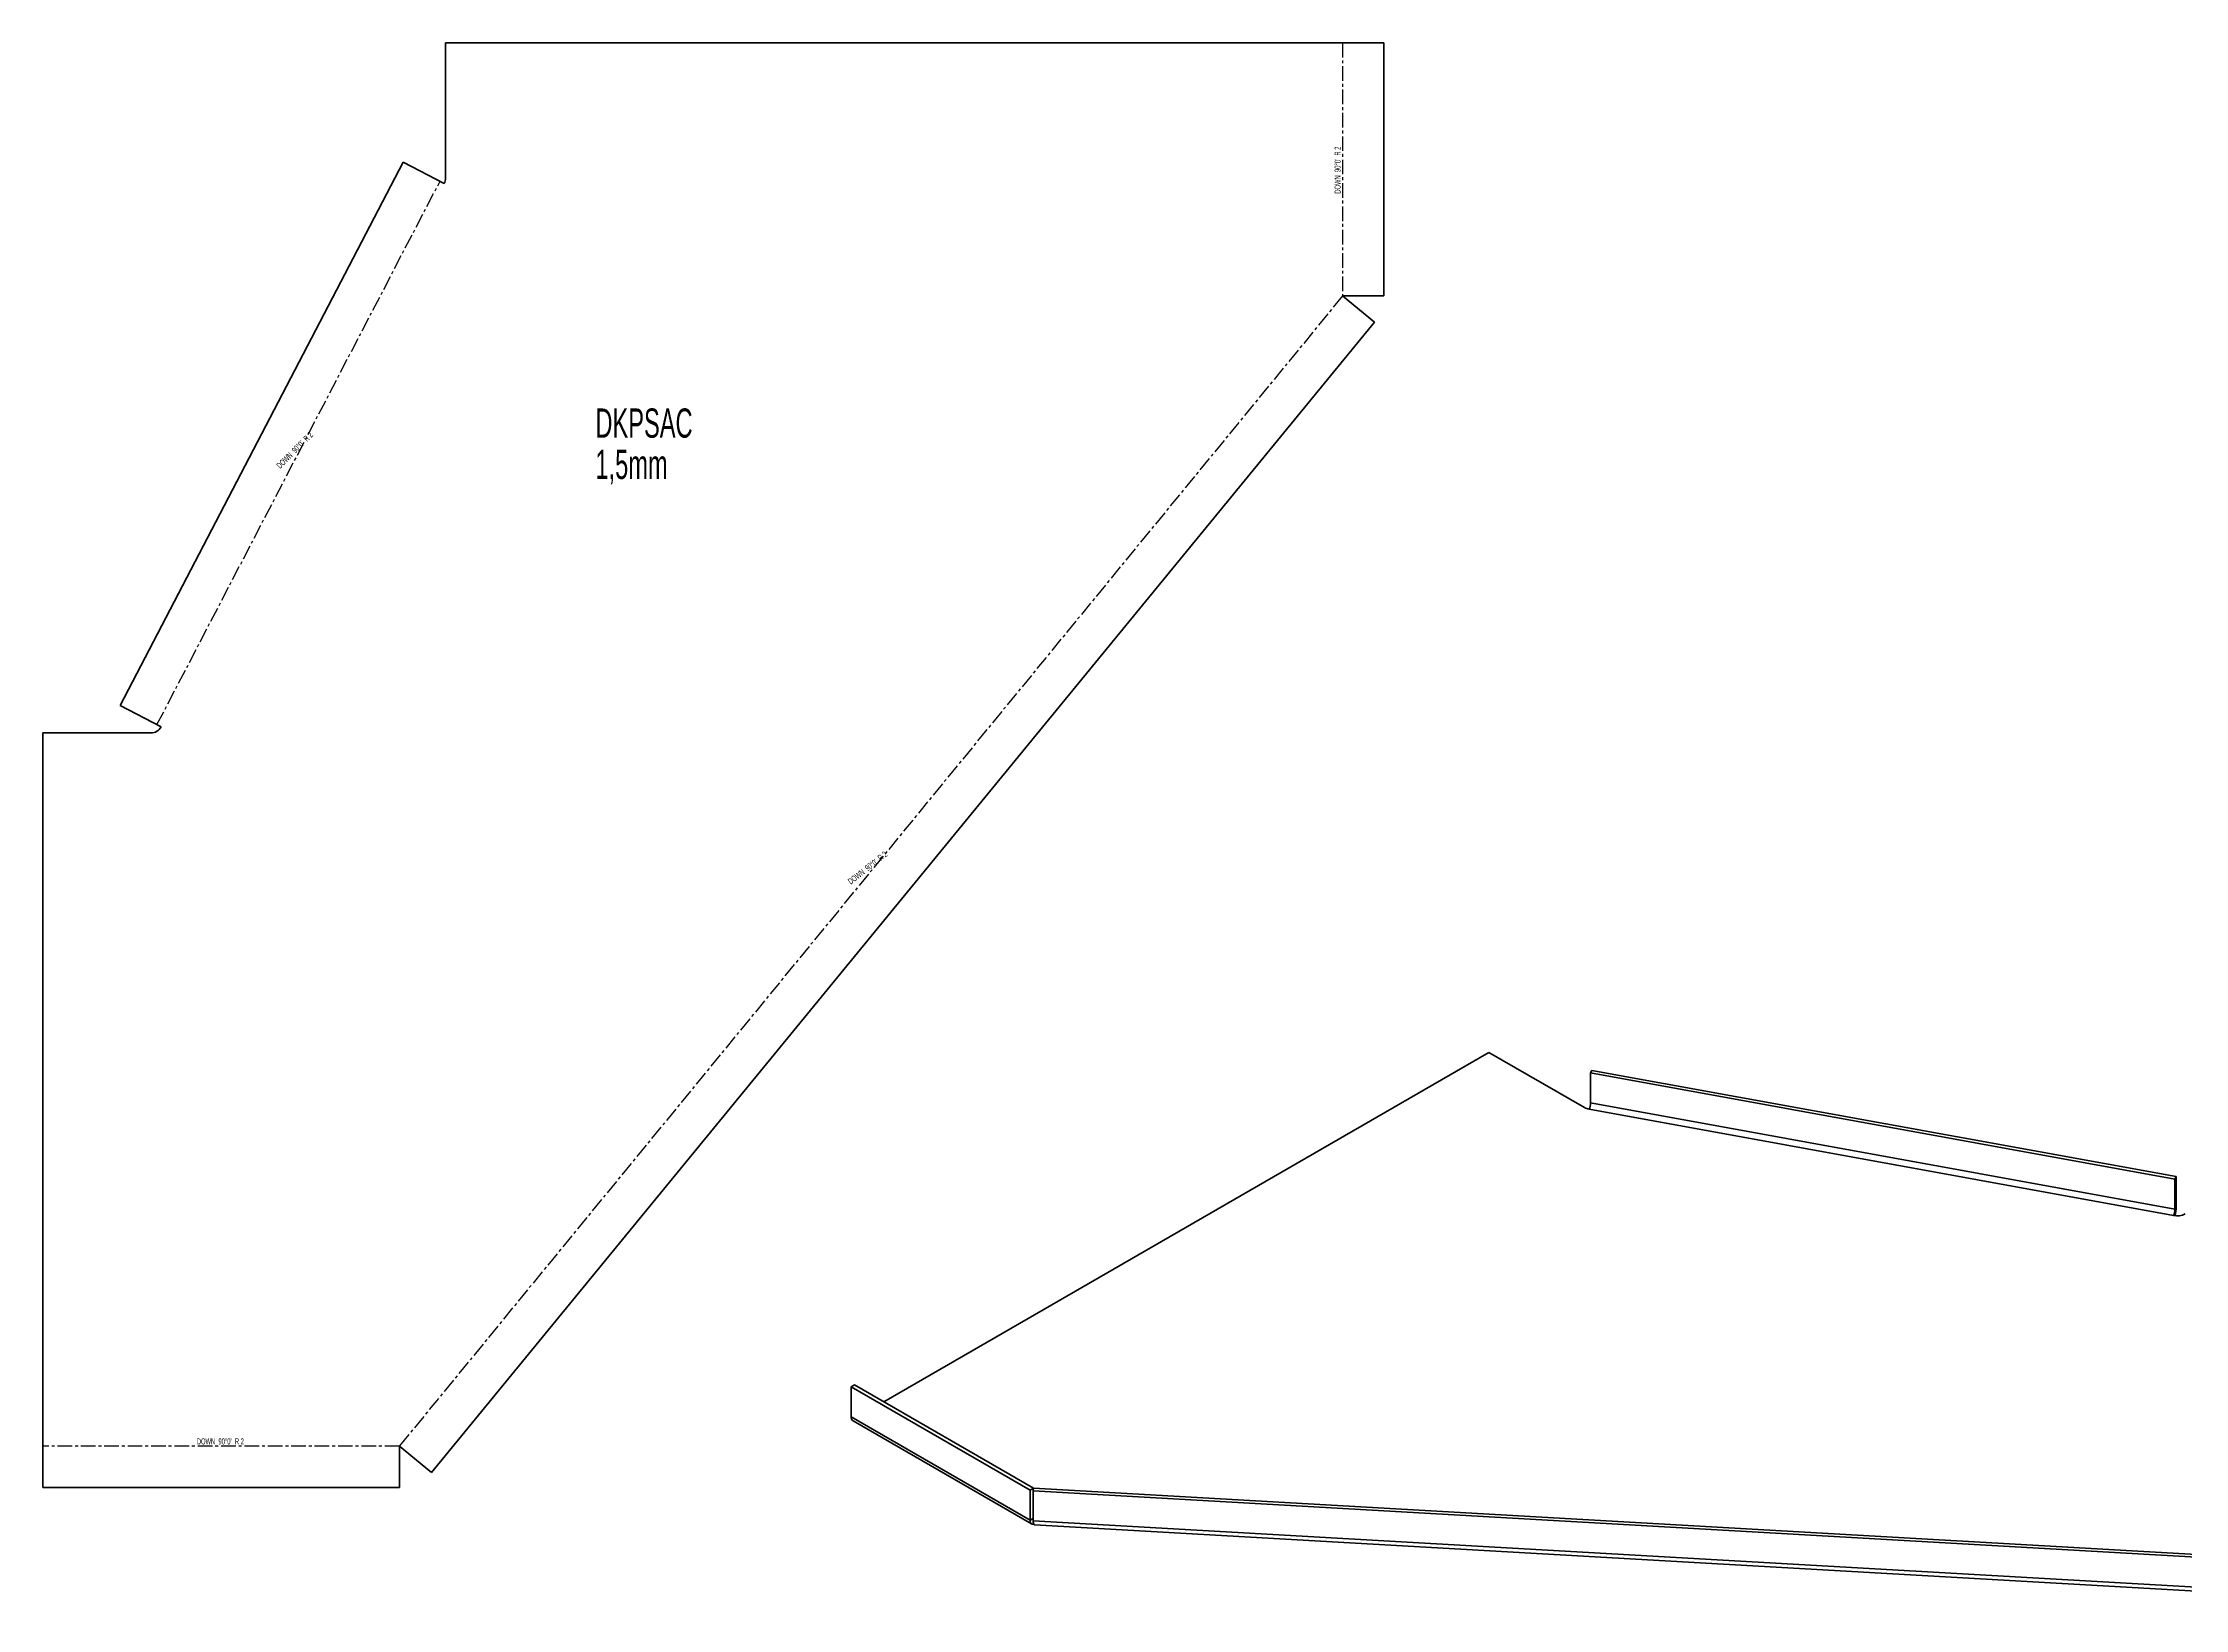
# Model space of a CAD drawing. Header units: millimetres. Extents: x -608 to 1027, y -447 to 265.
# Drawn here: x -608 to 323, y -416 to 265 of the extents above; entities that cross this region are included whole.
import ezdxf

# ---------------------------------------------------------------- set-up
doc = ezdxf.new("R2010")
doc.units = ezdxf.units.MM
doc.linetypes.add('CENTER', pattern=[10.16, 6.35, -1.27, 1.27, -1.27])
doc.styles.add('SLDTEXTSTYLE0', font='TXT', dxfattribs={"width": 0.572187})
doc.styles.add('SLDTEXTSTYLE1', font='TXT', dxfattribs={"width": 0.605})

msp = doc.modelspace()

# ---------------------------------------------------------------- linework, layer by layer
at = {"color": 7, "linetype": 'Continuous', "lineweight": 35}
for p, q in [((-25.01, 264.5), (-433.01, 264.5)), ((-433.01, 264.5), (-433.01, 205.73)), ((-25.01, 264.5), (-25.01, 154.51)), ((-574.35, -23.57), (-451.32, 212.66)), ((-433.58, 203.42), (-451.32, 212.66)), ((-25.01, 154.51), (-43.03, 154.51)), ((-29.09, 143.09), (-43.03, 154.51)), ((-29.09, 143.09), (-439.09, -356.91)), ((-574.35, -23.57), (-556.61, -32.81)), ((-608.01, -35.5), (-608.01, -363.5)), ((-561.04, -35.5), (-608.01, -35.5)), ((-242.44, -326.21), (20.6, -174.36)), ((20.6, -174.36), (62.16, -198.35)), ((65.4, -182.16), (64.8, -183.26)), ((64.8, -183.26), (64.8, -196.33)), ((318.83, -229.47), (64.8, -183.26)), ((319.43, -228.37), (65.4, -182.16)), ((64.2, -199.06), (318.23, -245.27)), ((318.83, -242.53), (64.8, -196.33)), ((319.43, -228.37), (318.83, -229.47)), ((318.83, -242.53), (318.83, -229.47)), ((319.43, -241.43), (319.43, -228.37)), ((318.83, -242.53), (319.43, -241.43)), ((-256.58, -319.68), (-255.17, -318.86)), ((-256.58, -319.68), (-178.81, -364.58)), ((-256.58, -332.74), (-256.58, -319.68)), ((-255.17, -318.86), (-177.39, -363.76)), ((-256.58, -332.74), (-178.81, -377.64)), ((-255.75, -334.57), (-178.23, -379.33)), ((-439.09, -356.91), (-453.02, -345.48)), ((-453.02, -363.5), (-453.02, -345.48)), ((-453.02, -363.5), (-608.01, -363.5)), ((-177.39, -363.76), (-178.81, -364.58)), ((-178.81, -364.58), (-178.81, -377.64)), ((-177.38, -363.76), (-177.58, -364.91)), ((-177.58, -364.91), (-177.58, -377.98)), ((-177.58, -364.91), (465.88, -401.65)), ((-177.39, -363.81), (-177.39, -363.76)), ((-177.38, -363.76), (466.07, -400.5)), ((-178.81, -377.64), (-177.58, -376.93)), ((-177.58, -377.98), (465.88, -414.71)), ((-176.98, -379.7), (465.47, -416.38))]:
    msp.add_line(p, q, dxfattribs=at)
at = {"color": 7, "linetype": 'CENTER'}
for p, q in [((-43.01, 264.5), (-43.01, 154.51)), ((-558.39, -31.88), (-435.35, 204.34)), ((-43.01, 154.5), (-453.01, -345.49)), ((-453.02, -345.5), (-608.01, -345.5))]:
    msp.add_line(p, q, dxfattribs=at)
at = {"color": 7, "linetype": 'Continuous', "lineweight": 35}
for centre, radius, start, end in [((-438.01, 205.73), 5, 332.488, 0), ((-561.04, -30.5), 5, 270, 332.488), ((65.26, -192.78), 6.37, 240.9711, 260.42594), ((58.18, -196.31), 6.62, 335.39019, 359.81626), ((304.73, -241.19), 14.7, 343.56798, 359.07333), ((312.21, -242.51), 6.62, 335.39019, 359.81626), ((319.73, -237.69), 7.72, 258.81278, 297.27538), ((-254.62, -332.96), 1.97, 173.70115, 234.98667)]:
    msp.add_arc(centre, radius, start, end, dxfattribs=at)
for points, knots in [([(-178.81, -377.64), (-178.81, -377.97), (-178.82, -378.63), (-178.43, -379.26), (-177.9, -379.53), (-177.45, -379.4), (-177.28, -379.35)], [0, 0, 0, 0, 0.273473, 0.546952, 0.82043, 1, 1, 1, 1]), ([(-176.98, -379.66), (-177, -379.67), (-177.11, -379.73), (-177.28, -379.4), (-177.46, -378.78), (-177.55, -378.2), (-177.58, -377.98)], [0, 0, 0, 0, 0.0640267, 0.4201502, 0.7762735, 1, 1, 1, 1])]:
    msp.add_open_spline(points, degree=3, knots=knots, dxfattribs=at)

# ---------------------------------------------------------------- texts
at = {"color": 7, "linetype": 'Continuous', "lineweight": 0, "char_height": 2.6458, "attachment_point": 2, "style": 'SLDTEXTSTYLE0'}
for insert, rotation in [((-46.49, 209.17), 90), ((-499.47, 88.37), 45), ((-250.34, -93.07), 38.16513)]:
    msp.add_mtext("DOWN  90°0'  R 2", dxfattribs=dict(at, insert=insert, rotation=rotation))
at = {"color": 7, "linetype": 'Continuous', "lineweight": 0}
for s, insert, char_height, attachment_point, style in [('DKPSAC', (-367.81, 105.57), 12.7, 1, 'SLDTEXTSTYLE1'), ('1,5mm', (-367.81, 87.63), 12.7, 1, 'SLDTEXTSTYLE1'), ("DOWN  90°0'  R 2", (-530.85, -342.14), 2.6458, 2, 'SLDTEXTSTYLE0')]:
    msp.add_mtext(s, dxfattribs=dict(at, insert=insert, char_height=char_height, attachment_point=attachment_point, style=style))

doc.saveas('drawing.dxf')
